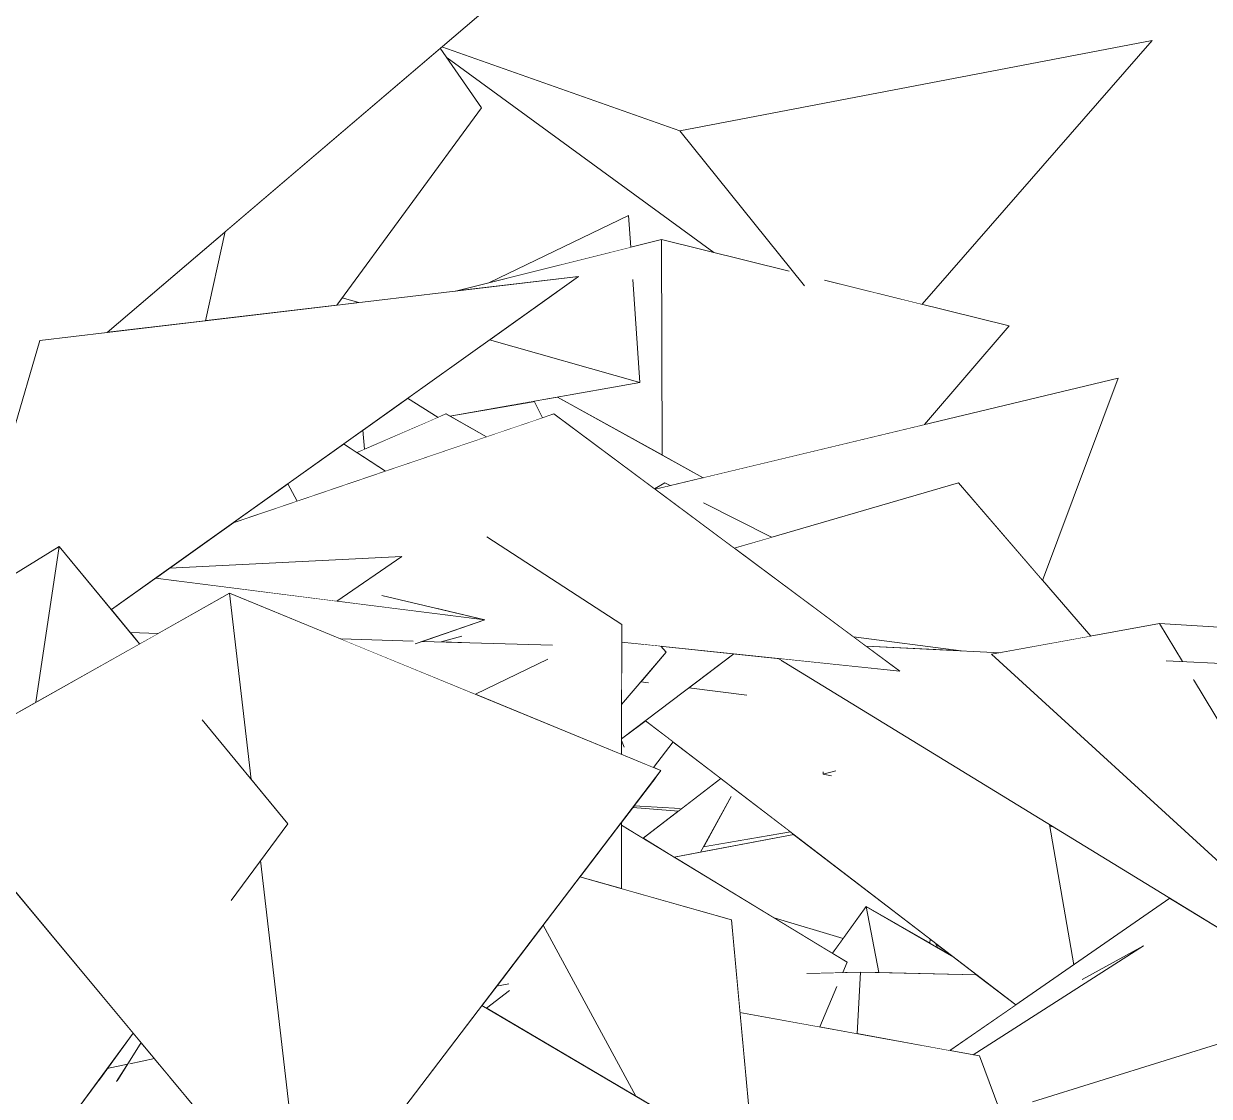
# Model space of a CAD drawing. Header units: millimetres. Extents: x -9413 to 8527, y -300 to 11224.
# Drawn here: x -6169 to -5577, y 5825 to 6361 of the extents above; entities that cross this region are included whole.
import ezdxf

# ---------------------------------------------------------------- set-up
doc = ezdxf.new("R2010")
doc.units = ezdxf.units.MM
doc.header["$MEASUREMENT"] = 0
doc.linetypes.add('Wipeout_Contour', pattern=[1000, 0, -1000])
doc.layers.add('Interior - Furniture', color=7, linetype='Continuous')
doc.layers.add('Interior - Furniture _Pen_No__4', color=7, linetype='Continuous', lineweight=20, true_color=0x029e21)

# ---------------------------------------------------------------- blocks, each defined once
blk = doc.blocks.new('Section Elem_40_6')
at = {"color": 254, "linetype": 'Wipeout_Contour', "lineweight": 0, "ltscale": 52513.756279}
blk.add_wipeout([(-6202.37, 6369.49), (-6180.75, 6161.81), (-6170.97, 6170.15), (-6161.35, 6202.96), (-6127.86, 6206.94), (-5901.83, 6399.8)], dxfattribs=at).dxf.layer = 'Interior - Furniture'
at = {"color": 254, "linetype": 'Wipeout_Contour', "lineweight": 0, "ltscale": 34379.931381}
blk.add_wipeout([(-6009.74, 6151.18), (-6003.11, 6146.87), (-5999.28, 6148.53), (-6000.09, 6158.07)], dxfattribs=at).dxf.layer = 'Interior - Furniture'
at = {"color": 254, "linetype": 'Wipeout_Contour', "lineweight": 0, "ltscale": 25811.058912}
blk.add_wipeout([(-6037.63, 6131.27), (-6064.93, 6111.79), (-6032.86, 6122.67)], dxfattribs=at).dxf.layer = 'Interior - Furniture'
at = {"color": 254, "linetype": 'Wipeout_Contour', "lineweight": 0, "ltscale": 24943.114137}
blk.add_wipeout([(-5770.26, 5987.45), (-5770.21, 5986.25), (-5768.7, 5986.65)], dxfattribs=at).dxf.layer = 'Interior - Furniture'
at = {"color": 254, "linetype": 'Wipeout_Contour', "lineweight": 0, "ltscale": 41752.764018}
blk.add_wipeout([(-5940.62, 5870.66), (-5938.32, 5869.3), (-5926.92, 5878.05), (-5927.25, 5881.52), (-5933.33, 5880.23)], dxfattribs=at).dxf.layer = 'Interior - Furniture'
at = {"color": 254, "linetype": 'Wipeout_Contour', "lineweight": 0, "ltscale": 33842.77568}
blk.add_wipeout([(-6127.78, 5839.12), (-6132.21, 5833.11), (-6122.45, 5833.63), (-6117.68, 5841.25)], dxfattribs=at).dxf.layer = 'Interior - Furniture'
at = {"color": 254, "linetype": 'Wipeout_Contour', "lineweight": 0, "ltscale": 26130.971605}
blk.add_wipeout([(-6127.86, 6206.94), (-6078.71, 6212.77), (-6068.8, 6257.33)], dxfattribs=at).dxf.layer = 'Interior - Furniture'
at = {"color": 254, "linetype": 'Wipeout_Contour', "lineweight": 0, "ltscale": 34358.01921}
blk.add_wipeout([(-6000.09, 6158.07), (-5999.28, 6148.53), (-5962.56, 6164.44), (-5977.77, 6174)], dxfattribs=at).dxf.layer = 'Interior - Furniture'
at = {"color": 254, "linetype": 'Wipeout_Contour', "lineweight": 0, "ltscale": 24936.726928}
blk.add_wipeout([(-5770.21, 5986.25), (-5766.1, 5985.31), (-5763.91, 5987.91)], dxfattribs=at).dxf.layer = 'Interior - Furniture'
at = {"color": 254, "linetype": 'Wipeout_Contour', "lineweight": 0, "ltscale": 33413.663909}
blk.add_wipeout([(-5932.9, 5880.8), (-5933.33, 5880.23), (-5932.05, 5880.5), (-5932.73, 5880.83)], dxfattribs=at).dxf.layer = 'Interior - Furniture'
at = {"color": 254, "linetype": 'Wipeout_Contour', "lineweight": 0, "ltscale": 33802.907993}
blk.add_wipeout([(-6120.76, 5833.72), (-6096.66, 5835.01), (-6104.22, 5844.1), (-6116.51, 5841.5)], dxfattribs=at).dxf.layer = 'Interior - Furniture'
at = {"color": 254, "linetype": 'Wipeout_Contour', "lineweight": 0, "ltscale": 43442.562927}
blk.add_wipeout([(-6078.71, 6212.77), (-6013.14, 6220.55), (-5940.78, 6319.17), (-5961.42, 6348.95), (-6068.8, 6257.33)], dxfattribs=at).dxf.layer = 'Interior - Furniture'
at = {"color": 254, "linetype": 'Wipeout_Contour', "lineweight": 0, "ltscale": 42879.694954}
blk.add_wipeout([(-5958.59, 6166.17), (-6003.11, 6146.87), (-5997.81, 6143.44), (-5988.84, 6137.61), (-5938.41, 6154.72)], dxfattribs=at).dxf.layer = 'Interior - Furniture'
at = {"color": 254, "linetype": 'Wipeout_Contour', "lineweight": 0, "ltscale": 50772.287307}
blk.add_wipeout([(-6066.62, 6076.61), (-6055.87, 5983.63), (-6037.6, 5961.45), (-6051.18, 5943.03), (-6029.34, 5754.16), (-5851.24, 5988.03)], dxfattribs=at).dxf.layer = 'Interior - Furniture'
at = {"color": 254, "linetype": 'Wipeout_Contour', "lineweight": 0, "ltscale": 59584.319256}
blk.add_wipeout([(-6066.62, 6076.61), (-6224.04, 5988.03), (-6029.34, 5754.16), (-6051.18, 5943.03), (-6065.84, 5923.15), (-6080.35, 6013.35), (-6055.87, 5983.63)], dxfattribs=at).dxf.layer = 'Interior - Furniture'
at = {"color": 254, "linetype": 'Wipeout_Contour', "lineweight": 0, "ltscale": 25472.174904}
blk.add_wipeout([(-5960.92, 6052.29), (-5950.72, 6051.98), (-5950.77, 6055.1)], dxfattribs=at).dxf.layer = 'Interior - Furniture'
at = {"color": 254, "linetype": 'Wipeout_Contour', "lineweight": 0, "ltscale": 67120.140851}
blk.add_wipeout([(-5870.88, 5996.11), (-5854.93, 5989.55), (-5845.18, 6002.38), (-5858.89, 6012.92), (-5870.88, 6003.82), (-5870.88, 6003.07), (-5869.68, 5999.77), (-5870.88, 5998.06)], dxfattribs=at).dxf.layer = 'Interior - Furniture'
at = {"color": 254, "linetype": 'Wipeout_Contour', "lineweight": 0, "ltscale": 102138.950104}
blk.add_wipeout([(-6096.6, 6089.19), (-5980.68, 6094.92), (-6013.06, 6072.63), (-6004.45, 6071.54), (-5990.67, 6075.48), (-5963.38, 6069), (-5938.24, 6104.74), (-5870.85, 6060.96), (-5870.86, 6052.21), (-5731.99, 6037.64), (-5904.7, 6166.17), (-6064.93, 6111.79)], dxfattribs=at).dxf.layer = 'Interior - Furniture'
at = {"color": 254, "linetype": 'Wipeout_Contour', "lineweight": 0, "ltscale": 25880.726216}
blk.add_wipeout([(-6151.72, 6100), (-6163.4, 6022.16), (-6111.61, 6051.3)], dxfattribs=at).dxf.layer = 'Interior - Furniture'
at = {"color": 254, "linetype": 'Wipeout_Contour', "lineweight": 0, "ltscale": 25514.382631}
blk.add_wipeout([(-6037.6, 5961.45), (-6080.35, 6013.35), (-6065.84, 5923.15)], dxfattribs=at).dxf.layer = 'Interior - Furniture'
at = {"color": 254, "linetype": 'Wipeout_Contour', "lineweight": 0, "ltscale": 116052.406942}
blk.add_wipeout([(-6034.66, 5749.7), (-6026.9, 5701.69), (-5898.93, 5804.4), (-5882.83, 5800.47), (-5997.62, 5667.8), (-5983.08, 5654.67), (-5923.7, 5676.87), (-5829.83, 5805.32), (-5940.62, 5870.66), (-5978.62, 5820.76), (-5937.63, 5792.97), (-5990.75, 5804.84), (-5995.62, 5798.45), (-5939.77, 5788.14)], dxfattribs=at).dxf.layer = 'Interior - Furniture'
at = {"color": 254, "linetype": 'Wipeout_Contour', "lineweight": 0, "ltscale": 33851.231731}
blk.add_wipeout([(-6127.78, 5839.12), (-6117.68, 5841.25), (-6110.89, 5852.12), (-6114.77, 5856.77)], dxfattribs=at).dxf.layer = 'Interior - Furniture'
at = {"layer": 'Interior - Furniture _Pen_No__4', "linetype": 'Continuous'}
for p, q in [((-6037.6, 5961.45), (-6080.37, 6013.37)), ((-6065.85, 5923.13), (-6037.6, 5961.45))]:
    blk.add_line(p, q, dxfattribs=at)
at = {"color": 254, "linetype": 'Wipeout_Contour', "lineweight": 0, "ltscale": 34375.104842}
blk.add_wipeout([(-6009.74, 6151.18), (-6037.63, 6131.27), (-6032.86, 6122.67), (-5988.84, 6137.61)], dxfattribs=at).dxf.layer = 'Interior - Furniture'
at = {"color": 254, "linetype": 'Wipeout_Contour', "lineweight": 0, "ltscale": 101685.885723}
blk.add_wipeout([(-5939.22, 6063.26), (-5970.28, 6052.57), (-5960.92, 6052.29), (-5950.77, 6055.1), (-5950.72, 6051.98), (-5905.35, 6050.62), (-5907.7, 6043.73), (-5943.9, 6026.14), (-5870.88, 5996.11), (-5870.85, 6060.96), (-5938.24, 6104.74), (-5963.38, 6069)], dxfattribs=at).dxf.layer = 'Interior - Furniture'
at = {"color": 254, "linetype": 'Wipeout_Contour', "lineweight": 0, "ltscale": 34319.884185}
blk.add_wipeout([(-6103.67, 6084.14), (-6013.06, 6072.63), (-5980.68, 6094.92), (-6096.6, 6089.19)], dxfattribs=at).dxf.layer = 'Interior - Furniture'
at = {"color": 254, "linetype": 'Wipeout_Contour', "lineweight": 0, "ltscale": 25806.289192}
blk.add_wipeout([(-6116.26, 6056.95), (-6111.61, 6051.3), (-6102.31, 6056.53)], dxfattribs=at).dxf.layer = 'Interior - Furniture'
at = {"color": 254, "linetype": 'Wipeout_Contour', "lineweight": 0, "ltscale": 57863.060772}
blk.add_wipeout([(-5910.04, 5910.82), (-5863.83, 5825.38), (-5829.83, 5805.32), (-5843.13, 5787.11), (-5796.43, 5700.77), (-5816.06, 5913.42), (-5891.68, 5934.93)], dxfattribs=at).dxf.layer = 'Interior - Furniture'
at = {"color": 254, "linetype": 'Wipeout_Contour', "lineweight": 0, "ltscale": 117661.169028}
blk.add_wipeout([(-6132.21, 5833.11), (-6167.97, 5784.59), (-6052.92, 5630.12), (-6047.63, 5627.6), (-6030.44, 5689.04), (-6116.08, 5770.21), (-6131.67, 5774.14), (-6103.82, 5798.34), (-6145.84, 5782.35), (-6088.45, 5825.16), (-6096.66, 5835.01), (-6120.76, 5833.72), (-6123.05, 5832.66), (-6122.45, 5833.63)], dxfattribs=at).dxf.layer = 'Interior - Furniture'
at = {"layer": 'Interior - Furniture _Pen_No__4', "linetype": 'Continuous'}
blk.add_line((-6051.18, 5943.03), (-6029.34, 5754.16), dxfattribs=at)
at = {"color": 254, "linetype": 'Wipeout_Contour', "lineweight": 0, "ltscale": 59413.318859}
blk.add_wipeout([(-6011.14, 6053.8), (-5943.9, 6026.14), (-5907.7, 6043.73), (-5905.35, 6050.62), (-5970.28, 6052.57), (-5973.87, 6051.33), (-5975.11, 6052.72)], dxfattribs=at).dxf.layer = 'Interior - Furniture'
at = {"color": 254, "linetype": 'Wipeout_Contour', "lineweight": 0, "ltscale": 33671.477499}
blk.add_wipeout([(-5870.86, 6052.21), (-5870.87, 6021.1), (-5848.66, 6047.21), (-5851.28, 6050.16)], dxfattribs=at).dxf.layer = 'Interior - Furniture'
at = {"color": 254, "linetype": 'Wipeout_Contour', "lineweight": 0, "ltscale": 25074.301318}
blk.add_wipeout([(-5870.9, 5962.22), (-5891.68, 5934.93), (-5870.92, 5929.03)], dxfattribs=at).dxf.layer = 'Interior - Furniture'
at = {"color": 254, "linetype": 'Wipeout_Contour', "lineweight": 0, "ltscale": 25479.439892}
blk.add_wipeout([(-6206.96, 5731.69), (-6114.77, 5856.77), (-6176.99, 5931.51)], dxfattribs=at).dxf.layer = 'Interior - Furniture'
at = {"color": 254, "linetype": 'Wipeout_Contour', "lineweight": 0, "ltscale": 66730.146743}
blk.add_wipeout([(-5926.92, 5878.05), (-5938.32, 5869.3), (-5863.83, 5825.38), (-5910.04, 5910.82), (-5932.9, 5880.8), (-5932.73, 5880.83), (-5932.05, 5880.5), (-5927.25, 5881.52)], dxfattribs=at).dxf.layer = 'Interior - Furniture'
at = {"color": 254, "linetype": 'Wipeout_Contour', "lineweight": 0, "ltscale": 24775.795099}
blk.add_wipeout([(-5794.66, 5914.37), (-5765.64, 5896.71), (-5760.25, 5904.15)], dxfattribs=at).dxf.layer = 'Interior - Furniture'
at = {"color": 254, "linetype": 'Wipeout_Contour', "lineweight": 0, "ltscale": 32574.684541}
blk.add_wipeout([(-5811.79, 5867.15), (-5804.49, 5788.11), (-5615.88, 5641.06), (-5692.2, 5845.46)], dxfattribs=at).dxf.layer = 'Interior - Furniture'
at = {"layer": 'Interior - Furniture _Pen_No__4', "linetype": 'Continuous'}
for p, q in [((-5907.68, 6043.74), (-5943.9, 6026.14)), ((-5933.33, 5880.23), (-5927.24, 5881.52)), ((-5932.9, 5880.8), (-5932.72, 5880.83)), ((-5926.91, 5878.05), (-5938.32, 5869.3))]:
    blk.add_line(p, q, dxfattribs=at)
at = {"color": 254, "linetype": 'Wipeout_Contour', "lineweight": 0, "ltscale": 51660.455942}
blk.add_wipeout([(-6151.72, 6100), (-6376.85, 5961.45), (-6206.96, 5731.69), (-6176.99, 5931.51), (-6224.04, 5988.03), (-6163.4, 6022.16)], dxfattribs=at).dxf.layer = 'Interior - Furniture'
at = {"color": 254, "linetype": 'Wipeout_Contour', "lineweight": 0, "ltscale": 50416.335273}
blk.add_wipeout([(-5870.87, 6021.1), (-5870.88, 6003.82), (-5814.85, 6046.33), (-5832.23, 6048.16), (-5857.52, 6031.88), (-5861.3, 6032.35)], dxfattribs=at).dxf.layer = 'Interior - Furniture'
at = {"color": 254, "linetype": 'Wipeout_Contour', "lineweight": 0, "ltscale": 41808.310192}
blk.add_wipeout([(-5870.9, 5960.77), (-5860.1, 5954.19), (-5842.55, 5967.77), (-5865.35, 5969.51), (-5870.9, 5962.22)], dxfattribs=at).dxf.layer = 'Interior - Furniture'
at = {"color": 254, "linetype": 'Wipeout_Contour', "lineweight": 0, "ltscale": 41148.233525}
blk.add_wipeout([(-5778.41, 5886.71), (-5763.4, 5880.07), (-5771.87, 5859.91), (-5753.29, 5856.54), (-5751.61, 5887.32)], dxfattribs=at).dxf.layer = 'Interior - Furniture'
at = {"color": 254, "linetype": 'Wipeout_Contour', "lineweight": 0, "ltscale": 42281.111146}
blk.add_wipeout([(-6123.05, 5832.66), (-6120.76, 5833.72), (-6116.51, 5841.5), (-6104.22, 5844.1), (-6110.89, 5852.12)], dxfattribs=at).dxf.layer = 'Interior - Furniture'
at = {"color": 254, "linetype": 'Wipeout_Contour', "lineweight": 0, "ltscale": 136101.967968}
blk.add_wipeout([(-5566.28, 5853.48), (-5665.64, 5822.51), (-5653.81, 5810.72), (-5647.07, 5810.27), (-5626.46, 5801.51), (-5633.31, 5790.3), (-5485.23, 5642.77), (-5476.72, 5663.04), (-5488, 5690.1), (-5539.21, 5722.07), (-5510.95, 5721.39), (-5531.2, 5739.64), (-5505.83, 5732.87), (-5516.17, 5757.68), (-5537.35, 5785.46), (-5530.88, 5792.97), (-5550.43, 5839.87)], dxfattribs=at).dxf.layer = 'Interior - Furniture'
at = {"layer": 'Interior - Furniture _Pen_No__4', "linetype": 'Continuous'}
for p, q in [((-6029.34, 5754.16), (-6224.04, 5988.03)), ((-6206.96, 5731.69), (-6114.77, 5856.77)), ((-6123.06, 5832.65), (-6110.89, 5852.12)), ((-6116.54, 5841.5), (-6104.22, 5844.1)), ((-6127.78, 5839.12), (-6117.68, 5841.25))]:
    blk.add_line(p, q, dxfattribs=at)
at = {"color": 254, "linetype": 'Wipeout_Contour', "lineweight": 0, "ltscale": 43283.645724}
blk.add_wipeout([(-6161.35, 6202.96), (-6200.31, 6070.1), (-6151.72, 6100), (-6125.7, 6068.41), (-5892.49, 6234.87)], dxfattribs=at).dxf.layer = 'Interior - Furniture'
at = {"color": 254, "linetype": 'Wipeout_Contour', "lineweight": 0, "ltscale": 42050.370345}
blk.add_wipeout([(-5861.3, 6032.35), (-5857.52, 6031.88), (-5832.23, 6048.16), (-5851.28, 6050.16), (-5848.66, 6047.21)], dxfattribs=at).dxf.layer = 'Interior - Furniture'
at = {"color": 254, "linetype": 'Wipeout_Contour', "lineweight": 0, "ltscale": 33575.947458}
blk.add_wipeout([(-5870.88, 5998.98), (-5870.88, 5998.06), (-5869.68, 5999.77), (-5870.88, 6003.07)], dxfattribs=at).dxf.layer = 'Interior - Furniture'
at = {"color": 254, "linetype": 'Wipeout_Contour', "lineweight": 0, "ltscale": 33441.644644}
blk.add_wipeout([(-5864.63, 5970.44), (-5865.35, 5969.51), (-5842.82, 5967.8), (-5841.7, 5969.01)], dxfattribs=at).dxf.layer = 'Interior - Furniture'
at = {"color": 254, "linetype": 'Wipeout_Contour', "lineweight": 0, "ltscale": 57854.755473}
blk.add_wipeout([(-5784.83, 5956.01), (-5844.66, 5944.8), (-5794.66, 5914.37), (-5760.25, 5904.15), (-5748.72, 5920.08), (-5716.93, 5901.76), (-5716.87, 5903.79)], dxfattribs=at).dxf.layer = 'Interior - Furniture'
at = {"color": 254, "linetype": 'Wipeout_Contour', "lineweight": 0, "ltscale": 40965.464713}
blk.add_wipeout([(-5753.29, 5856.54), (-5707.01, 5848.15), (-5674.09, 5870.92), (-5693.58, 5885.89), (-5751.61, 5887.32)], dxfattribs=at).dxf.layer = 'Interior - Furniture'
at = {"layer": 'Interior - Furniture _Pen_No__4', "linetype": 'Continuous'}
for p, q in [((-6068.8, 6257.33), (-6078.71, 6212.77)), ((-6200.31, 6070.1), (-6161.35, 6202.96)), ((-6000.09, 6158.07), (-5999.28, 6148.53)), ((-5988.84, 6137.61), (-6009.74, 6151.18)), ((-6037.63, 6131.27), (-6032.86, 6122.67)), ((-6376.85, 5961.45), (-6151.72, 6100)), ((-6151.72, 6100), (-6163.4, 6022.16)), ((-6096.6, 6089.19), (-5980.68, 6094.92)), ((-5870.88, 5996.11), (-5870.85, 6060.96)), ((-5870.87, 6021.1), (-5848.66, 6047.21)), ((-5848.66, 6047.21), (-5851.28, 6050.16)), ((-5861.3, 6032.35), (-5857.51, 6031.87)), ((-5869.68, 5999.76), (-5870.88, 6003.07))]:
    blk.add_line(p, q, dxfattribs=at)
at = {"color": 254, "linetype": 'Wipeout_Contour', "lineweight": 0, "ltscale": 25762.623128}
blk.add_wipeout([(-5936.85, 6231.84), (-5866.34, 6249.45), (-5867.4, 6265.32)], dxfattribs=at).dxf.layer = 'Interior - Furniture'
at = {"color": 254, "linetype": 'Wipeout_Contour', "lineweight": 0, "ltscale": 25949.043492}
blk.add_wipeout([(-6013.14, 6220.55), (-6002.05, 6221.87), (-6010.42, 6224.26)], dxfattribs=at).dxf.layer = 'Interior - Furniture'
at = {"color": 254, "linetype": 'Wipeout_Contour', "lineweight": 0, "ltscale": 51421.334439}
blk.add_wipeout([(-5977.77, 6174), (-5962.56, 6164.44), (-5958.59, 6166.17), (-5956.75, 6165.12), (-5861.86, 6181.85), (-5936.8, 6203.24)], dxfattribs=at).dxf.layer = 'Interior - Furniture'
at = {"color": 254, "linetype": 'Wipeout_Contour', "lineweight": 0, "ltscale": 77058.525631}
blk.add_wipeout([(-6125.7, 6068.41), (-6116.26, 6056.95), (-6102.31, 6056.53), (-6066.62, 6076.61), (-6011.14, 6053.8), (-5975.11, 6052.72), (-5973.87, 6051.33), (-5939.22, 6063.26), (-6103.67, 6084.14)], dxfattribs=at).dxf.layer = 'Interior - Furniture'
at = {"color": 254, "linetype": 'Wipeout_Contour', "lineweight": 0, "ltscale": 41892.490454}
blk.add_wipeout([(-5814.85, 6046.33), (-5837.29, 6029.31), (-5808.38, 6025.65), (-5791.18, 6043.07), (-5792.71, 6044.01)], dxfattribs=at).dxf.layer = 'Interior - Furniture'
at = {"color": 254, "linetype": 'Wipeout_Contour', "lineweight": 0, "ltscale": 33267.428618}
blk.add_wipeout([(-5830.05, 5949.9), (-5831.5, 5947.27), (-5784.83, 5956.01), (-5786.56, 5957.34)], dxfattribs=at).dxf.layer = 'Interior - Furniture'
at = {"color": 254, "linetype": 'Wipeout_Contour', "lineweight": 0, "ltscale": 49427.553728}
blk.add_wipeout([(-5748.72, 5920.08), (-5765.64, 5896.71), (-5758.28, 5892.23), (-5760.44, 5887.11), (-5751.61, 5887.32), (-5742.43, 5887.09)], dxfattribs=at).dxf.layer = 'Interior - Furniture'
at = {"color": 254, "linetype": 'Wipeout_Contour', "lineweight": 0, "ltscale": 24631.507396}
blk.add_wipeout([(-5706.11, 5895.52), (-5714.1, 5901.66), (-5712.98, 5899.48)], dxfattribs=at).dxf.layer = 'Interior - Furniture'
at = {"color": 254, "linetype": 'Wipeout_Contour', "lineweight": 0, "ltscale": 32618.224215}
blk.add_wipeout([(-5698.46, 5846.59), (-5695.33, 5846.03), (-5610.3, 5900.43), (-5640.87, 5883.59)], dxfattribs=at).dxf.layer = 'Interior - Furniture'
at = {"layer": 'Interior - Furniture _Pen_No__4', "linetype": 'Continuous'}
for p, q in [((-6010.42, 6224.26), (-6002.05, 6221.87)), ((-5962.56, 6164.44), (-5977.77, 6174)), ((-6111.61, 6051.3), (-6151.72, 6100)), ((-6224.04, 5988.03), (-6066.62, 6076.61)), ((-6066.62, 6076.61), (-6055.87, 5983.63)), ((-6116.26, 6056.95), (-6102.31, 6056.53)), ((-6011.14, 6053.8), (-5974.91, 6052.71)), ((-5970.28, 6052.57), (-5905.33, 6050.62)), ((-5960.92, 6052.29), (-5950.75, 6055.1)), ((-5837.29, 6029.31), (-5808.34, 6025.64))]:
    blk.add_line(p, q, dxfattribs=at)
at = {"color": 254, "linetype": 'Wipeout_Contour', "lineweight": 0, "ltscale": 34245.721042}
blk.add_wipeout([(-5904.2, 6226.51), (-5936.8, 6203.24), (-5861.86, 6181.85), (-5865.27, 6233.3)], dxfattribs=at).dxf.layer = 'Interior - Furniture'
at = {"color": 254, "linetype": 'Wipeout_Contour', "lineweight": 0, "ltscale": 68052.194528}
blk.add_wipeout([(-5914.51, 6172.57), (-5910.42, 6164.22), (-5904.7, 6166.17), (-5854.44, 6128.77), (-5849.38, 6131.81), (-5846.58, 6130.38), (-5830.14, 6134.33), (-5902.96, 6174.6)], dxfattribs=at).dxf.layer = 'Interior - Furniture'
at = {"color": 254, "linetype": 'Wipeout_Contour', "lineweight": 0, "ltscale": 25558.831148}
blk.add_wipeout([(-5990.67, 6075.48), (-6004.45, 6071.54), (-5939.22, 6063.26)], dxfattribs=at).dxf.layer = 'Interior - Furniture'
at = {"color": 254, "linetype": 'Wipeout_Contour', "lineweight": 0, "ltscale": 50050.485655}
blk.add_wipeout([(-5860.1, 5954.19), (-5844.66, 5944.8), (-5831.5, 5947.27), (-5816.25, 5975), (-5816.71, 5980.5), (-5821.42, 5984.12)], dxfattribs=at).dxf.layer = 'Interior - Furniture'
at = {"color": 254, "linetype": 'Wipeout_Contour', "lineweight": 0, "ltscale": 146117.41565}
blk.add_wipeout([(-5707.01, 5848.15), (-5698.46, 5846.59), (-5640.87, 5883.59), (-5610.3, 5900.43), (-5695.33, 5846.03), (-5692.2, 5845.46), (-5677.22, 5805.32), (-5666.64, 5808.97), (-5664.91, 5807.51), (-5662.54, 5811.31), (-5653.81, 5810.72), (-5665.64, 5822.51), (-5566.28, 5853.48), (-5550.43, 5839.87), (-5539.17, 5853.79), (-5536.01, 5853.35), (-5533.15, 5885.06), (-5597.06, 5924.19)], dxfattribs=at).dxf.layer = 'Interior - Furniture'
at = {"layer": 'Interior - Furniture _Pen_No__4', "linetype": 'Continuous'}
for p, q in [((-5870.85, 6060.96), (-5938.25, 6104.75)), ((-5980.68, 6094.92), (-6013.06, 6072.63)), ((-6103.67, 6084.14), (-5939.22, 6063.26)), ((-5990.68, 6075.49), (-5939.22, 6063.26)), ((-5939.22, 6063.26), (-5974.02, 6051.28)), ((-5615.88, 5641.06), (-5692.2, 5845.46))]:
    blk.add_line(p, q, dxfattribs=at)
at = {"color": 254, "linetype": 'Wipeout_Contour', "lineweight": 0, "ltscale": 60266.613118}
blk.add_wipeout([(-5960.73, 6349.54), (-5961.42, 6348.95), (-5958.01, 6344.03), (-5824.88, 6246.82), (-5787.21, 6237.46), (-5779.57, 6230.21), (-5841.77, 6307.58)], dxfattribs=at).dxf.layer = 'Interior - Furniture'
at = {"color": 254, "linetype": 'Wipeout_Contour', "lineweight": 0, "ltscale": 58850.532036}
blk.add_wipeout([(-5854.16, 6128.56), (-5844.34, 6121.25), (-5829.91, 6121.84), (-5796.08, 6104.54), (-5702.6, 6131.81), (-5660.63, 6083.04), (-5622.95, 6184.13)], dxfattribs=at).dxf.layer = 'Interior - Furniture'
at = {"color": 254, "linetype": 'Wipeout_Contour', "lineweight": 0, "ltscale": 34214.280637}
blk.add_wipeout([(-5956.75, 6165.12), (-5938.41, 6154.72), (-5910.42, 6164.22), (-5914.51, 6172.57)], dxfattribs=at).dxf.layer = 'Interior - Furniture'
at = {"color": 254, "linetype": 'Wipeout_Contour', "lineweight": 0, "ltscale": 57170.095793}
blk.add_wipeout([(-5358.43, 6046.13), (-5602.19, 6061.47), (-5590.74, 6042.46), (-5521, 6039.05), (-5520.49, 6037.37), (-5585.33, 6033.48), (-5478.7, 5856.39)], dxfattribs=at).dxf.layer = 'Interior - Furniture'
at = {"color": 254, "linetype": 'Wipeout_Contour', "lineweight": 0, "ltscale": 75254.670213}
blk.add_wipeout([(-5854.93, 5989.55), (-5851.24, 5988.03), (-5854.08, 5984.3), (-5845.84, 5969.27), (-5841.7, 5969.01), (-5842.82, 5967.8), (-5842.55, 5967.77), (-5821.42, 5984.12), (-5845.18, 6002.38)], dxfattribs=at).dxf.layer = 'Interior - Furniture'
at = {"color": 254, "linetype": 'Wipeout_Contour', "lineweight": 0, "ltscale": 41073.38147}
blk.add_wipeout([(-5706.11, 5895.52), (-5748.72, 5920.08), (-5742.43, 5887.09), (-5693.58, 5885.89), (-5705.76, 5895.25)], dxfattribs=at).dxf.layer = 'Interior - Furniture'
at = {"layer": 'Interior - Furniture _Pen_No__4', "linetype": 'Continuous'}
for p, q in [((-5940.78, 6319.17), (-5961.42, 6348.95)), ((-5958.59, 6166.17), (-6003.11, 6146.87)), ((-5851.24, 5988.03), (-6066.62, 6076.61)), ((-5854.93, 5989.55), (-5845.18, 6002.38))]:
    blk.add_line(p, q, dxfattribs=at)
at = {"color": 254, "linetype": 'Wipeout_Contour', "lineweight": 0, "ltscale": 42512.169317}
blk.add_wipeout([(-5841.77, 6307.58), (-5779.57, 6230.21), (-5769.54, 6233.07), (-5720.82, 6220.96), (-5605.92, 6352.83)], dxfattribs=at).dxf.layer = 'Interior - Furniture'
at = {"color": 254, "linetype": 'Wipeout_Contour', "lineweight": 0, "ltscale": 68446.134787}
blk.add_wipeout([(-5850.94, 6253.3), (-5953.9, 6227.58), (-5892.49, 6234.87), (-5904.2, 6226.51), (-5865.27, 6233.3), (-5861.86, 6181.85), (-5902.96, 6174.6), (-5850.67, 6145.68)], dxfattribs=at).dxf.layer = 'Interior - Furniture'
at = {"color": 254, "linetype": 'Wipeout_Contour', "lineweight": 0, "ltscale": 33896.110164}
blk.add_wipeout([(-5854.44, 6128.77), (-5854.16, 6128.56), (-5846.58, 6130.38), (-5849.38, 6131.81)], dxfattribs=at).dxf.layer = 'Interior - Furniture'
at = {"color": 254, "linetype": 'Wipeout_Contour', "lineweight": 0, "ltscale": 33761.513585}
blk.add_wipeout([(-5844.34, 6121.25), (-5814.61, 6099.13), (-5796.08, 6104.54), (-5829.91, 6121.84)], dxfattribs=at).dxf.layer = 'Interior - Furniture'
at = {"color": 254, "linetype": 'Wipeout_Contour', "lineweight": 0, "ltscale": 25095.249752}
blk.add_wipeout([(-5854.08, 5984.3), (-5864.63, 5970.44), (-5845.84, 5969.27)], dxfattribs=at).dxf.layer = 'Interior - Furniture'
at = {"color": 254, "linetype": 'Wipeout_Contour', "lineweight": 0, "ltscale": 33316.092509}
blk.add_wipeout([(-5816.25, 5975), (-5830.05, 5949.9), (-5786.56, 5957.34), (-5816.71, 5980.5)], dxfattribs=at).dxf.layer = 'Interior - Furniture'
at = {"layer": 'Interior - Furniture _Pen_No__4', "linetype": 'Continuous'}
for p, q in [((-5901.83, 6399.8), (-6127.86, 6206.94)), ((-5605.92, 6352.83), (-5841.77, 6307.58)), ((-5960.73, 6349.54), (-5841.77, 6307.58)), ((-6013.14, 6220.55), (-5940.78, 6319.17)), ((-5936.85, 6231.84), (-5867.4, 6265.32)), ((-5867.4, 6265.32), (-5866.34, 6249.45)), ((-6161.35, 6202.96), (-5892.49, 6234.87)), ((-5892.49, 6234.87), (-6125.7, 6068.41)), ((-5865.27, 6233.31), (-5861.86, 6181.85)), ((-5936.8, 6203.24), (-5861.86, 6181.85)), ((-5861.86, 6181.85), (-5956.75, 6165.12)), ((-5914.51, 6172.57), (-5910.42, 6164.22)), ((-5904.7, 6166.17), (-6064.93, 6111.79)), ((-5938.41, 6154.72), (-5958.59, 6166.17)), ((-5842.55, 5967.77), (-5865.35, 5969.51)), ((-5841.68, 5969.01), (-5864.63, 5970.44))]:
    blk.add_line(p, q, dxfattribs=at)
at = {"color": 254, "linetype": 'Wipeout_Contour', "lineweight": 0, "ltscale": 50035.105567}
blk.add_wipeout([(-5702.6, 6131.81), (-5814.61, 6099.13), (-5755.16, 6054.88), (-5701.28, 6047.85), (-5681.9, 6046.91), (-5636.64, 6055.17)], dxfattribs=at).dxf.layer = 'Interior - Furniture'
at = {"layer": 'Interior - Furniture _Pen_No__4', "linetype": 'Continuous'}
for p, q in [((-5660.63, 6083.04), (-5622.95, 6184.13)), ((-5796.08, 6104.54), (-5829.92, 6121.85)), ((-5870.88, 6003.82), (-5814.85, 6046.33))]:
    blk.add_line(p, q, dxfattribs=at)
at = {"color": 254, "linetype": 'Wipeout_Contour', "lineweight": 0, "ltscale": 67832.606665}
blk.add_wipeout([(-5850.94, 6253.3), (-5850.67, 6145.68), (-5830.14, 6134.33), (-5719.57, 6160.91), (-5677.28, 6210.14), (-5769.54, 6233.07), (-5779.57, 6230.21), (-5787.21, 6237.46)], dxfattribs=at).dxf.layer = 'Interior - Furniture'
at = {"color": 254, "linetype": 'Wipeout_Contour', "lineweight": 0, "ltscale": 49266.213306}
blk.add_wipeout([(-5602.19, 6061.47), (-5686.15, 6046.13), (-5478.7, 5856.39), (-5585.33, 6033.48), (-5598.9, 6042.85), (-5590.74, 6042.46)], dxfattribs=at).dxf.layer = 'Interior - Furniture'
at = {"color": 254, "linetype": 'Wipeout_Contour', "lineweight": 0, "ltscale": 25010.650148}
blk.add_wipeout([(-5755.16, 6054.88), (-5748.83, 6050.18), (-5701.28, 6047.85)], dxfattribs=at).dxf.layer = 'Interior - Furniture'
at = {"layer": 'Interior - Furniture _Pen_No__4', "linetype": 'Continuous'}
for p, q in [((-5720.82, 6220.96), (-5605.92, 6352.83)), ((-5824.88, 6246.82), (-5958.01, 6344.03)), ((-5841.77, 6307.58), (-5779.55, 6230.19)), ((-5953.9, 6227.58), (-5850.94, 6253.3)), ((-5850.94, 6253.3), (-5850.67, 6145.68)), ((-5787.21, 6237.46), (-5850.94, 6253.3)), ((-5677.28, 6210.14), (-5769.59, 6233.08)), ((-5719.57, 6160.91), (-5677.28, 6210.14)), ((-5622.95, 6184.13), (-5854.16, 6128.56)), ((-5830.14, 6134.33), (-5902.96, 6174.6)), ((-5849.38, 6131.81), (-5854.44, 6128.77)), ((-5846.58, 6130.38), (-5849.38, 6131.81)), ((-5702.6, 6131.81), (-5814.61, 6099.13)), ((-5636.64, 6055.17), (-5702.6, 6131.81))]:
    blk.add_line(p, q, dxfattribs=at)
at = {"color": 254, "linetype": 'Wipeout_Contour', "lineweight": 0, "ltscale": 24651.384495}
blk.add_wipeout([(-5657.24, 5961.05), (-5657.11, 5960.3), (-5655.37, 5959.91)], dxfattribs=at).dxf.layer = 'Interior - Furniture'
at = {"color": 254, "linetype": 'Wipeout_Contour', "lineweight": 0, "ltscale": 73720.890024}
blk.add_wipeout([(-5731.99, 6037.64), (-5792.71, 6044.01), (-5479.74, 5852.35), (-5468.05, 5865.92), (-5469.55, 5870.82), (-5478.7, 5856.39), (-5686.15, 6046.13), (-5681.9, 6046.91), (-5748.83, 6050.18)], dxfattribs=at).dxf.layer = 'Interior - Furniture'
at = {"layer": 'Interior - Furniture _Pen_No__4', "linetype": 'Continuous'}
for p, q in [((-5731.99, 6037.64), (-5904.7, 6166.17)), ((-5686.15, 6046.13), (-5602.19, 6061.47)), ((-5358.43, 6046.13), (-5602.19, 6061.47)), ((-5870.86, 6052.21), (-5731.99, 6037.64)), ((-5701.28, 6047.85), (-5755.16, 6054.88)), ((-5681.9, 6046.91), (-5748.83, 6050.18)), ((-5770.26, 5987.46), (-5770.21, 5986.25)), ((-5763.88, 5987.92), (-5770.21, 5986.25)), ((-5770.21, 5986.25), (-5766.08, 5985.3)), ((-5645.12, 5890.95), (-5657.24, 5961.05)), ((-5657.11, 5960.3), (-5655.37, 5959.91)), ((-5707.01, 5848.15), (-5597.06, 5924.19)), ((-5706.11, 5895.52), (-5748.72, 5920.08)), ((-5748.72, 5920.08), (-5742.43, 5887.09)), ((-5716.93, 5901.76), (-5716.87, 5903.79)), ((-5714.1, 5901.66), (-5712.98, 5899.48)), ((-5695.33, 5846.03), (-5610.3, 5900.43)), ((-5610.3, 5900.43), (-5640.88, 5883.59)), ((-5751.61, 5887.32), (-5753.29, 5856.54)), ((-5693.58, 5885.89), (-5751.61, 5887.32)), ((-5665.64, 5822.51), (-5566.27, 5853.49))]:
    blk.add_line(p, q, dxfattribs=at)
at = {"color": 254, "linetype": 'Wipeout_Contour', "lineweight": 0, "ltscale": 32823.11553}
blk.add_wipeout([(-5598.9, 6042.85), (-5585.33, 6033.48), (-5520.49, 6037.37), (-5521, 6039.05)], dxfattribs=at).dxf.layer = 'Interior - Furniture'
at = {"color": 254, "linetype": 'Wipeout_Contour', "lineweight": 0, "ltscale": 74445.857517}
blk.add_wipeout([(-5870.9, 5960.77), (-5870.92, 5929.03), (-5816.06, 5913.42), (-5811.79, 5867.15), (-5771.87, 5859.91), (-5763.4, 5880.07), (-5778.41, 5886.71), (-5760.44, 5887.11), (-5758.28, 5892.23)], dxfattribs=at).dxf.layer = 'Interior - Furniture'
at = {"layer": 'Interior - Furniture _Pen_No__4', "linetype": 'Continuous'}
for p, q in [((-5602.19, 6061.47), (-5590.74, 6042.46)), ((-5478.7, 5856.39), (-5686.15, 6046.13)), ((-5792.71, 6044.01), (-5479.74, 5852.35)), ((-5521, 6039.05), (-5598.91, 6042.85)), ((-5585.34, 6033.49), (-5478.7, 5856.39)), ((-5858.89, 6012.92), (-5674.09, 5870.92)), ((-6029.34, 5754.16), (-5851.24, 5988.03)), ((-5860.1, 5954.19), (-5821.42, 5984.12)), ((-5816.23, 5975.03), (-5831.5, 5947.27)), ((-5870.92, 5929.03), (-5870.9, 5962.22)), ((-5758.28, 5892.23), (-5870.9, 5960.77)), ((-5786.56, 5957.34), (-5830.13, 5949.88)), ((-5784.83, 5956.01), (-5844.66, 5944.8)), ((-5816.06, 5913.42), (-5891.68, 5934.93)), ((-5765.64, 5896.71), (-5748.72, 5920.08)), ((-5863.83, 5825.38), (-5910.04, 5910.82)), ((-5796.43, 5700.77), (-5816.06, 5913.42)), ((-5760.25, 5904.15), (-5794.66, 5914.37)), ((-5760.44, 5887.11), (-5758.28, 5892.23)), ((-5778.46, 5886.7), (-5751.61, 5887.32)), ((-5771.87, 5859.91), (-5763.39, 5880.09)), ((-5829.83, 5805.32), (-5940.62, 5870.66)), ((-5692.2, 5845.46), (-5811.79, 5867.15))]:
    blk.add_line(p, q, dxfattribs=at)

msp = doc.modelspace()

# ---------------------------------------------------------------- block references
at = {"layer": 'Interior - Furniture'}
msp.add_blockref('Section Elem_40_6', (0, 0), dxfattribs=at)

doc.saveas('drawing.dxf')
